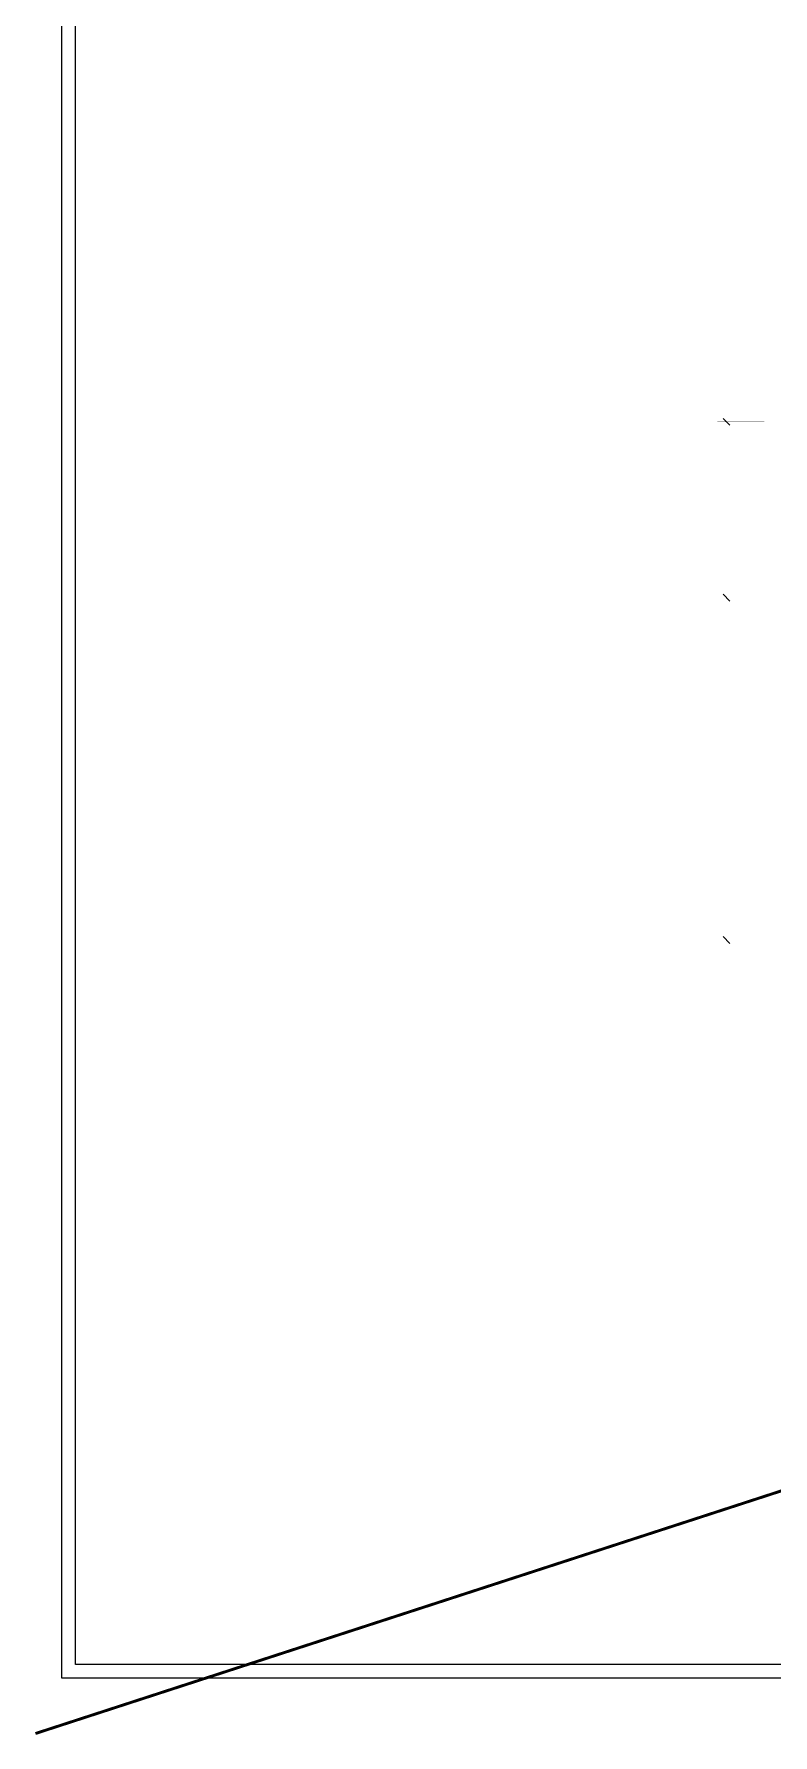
# Model space of a CAD drawing. Extents: x 0 to 840, y 0 to 273.
# Drawn here: x -0.1 to 60.8, y -0.1 to 140 of the extents above; entities that cross this region are included whole.
import ezdxf

# ---------------------------------------------------------------- set-up
doc = ezdxf.new("R2010")
doc.units = 0
doc.linetypes.add('1', pattern=[60.929508, 30.464754, -30.464754])
doc.layers.get('0').update_dxf_attribs({"linetype": 'CONTINUOUS'})
doc.layers.add('SH-尺寸标注', color=7, linetype='CONTINUOUS')
doc.layers.add('图框', color=7, linetype='CONTINUOUS')

msp = doc.modelspace()

# ---------------------------------------------------------------- linework, layer by layer
at = {"color": 7, "linetype": '1', "const_width": 0.239}
msp.add_lwpolyline([(0, 0), (840.16, 273.25)], dxfattribs=at)
msp.add_lwpolyline([(0, 0), (840.16, 273.25)], dxfattribs=at)
at = {"layer": 'SH-尺寸标注', "color": 7}
for points, const_width in [([(55.19, 107.76), (55.19, 107.76), (55.02, 107.76), (54.85, 107.78), (54.71, 107.8), (54.71, 107.8), (54.58, 107.84), (54.47, 107.88), (54.38, 107.92), (54.38, 107.92), (54.31, 107.97), (54.24, 108.03), (54.19, 108.09), (54.19, 108.09), (54.15, 108.15), (54.11, 108.22), (54.09, 108.28), (54.09, 108.28), (54.08, 108.34), (54.07, 108.4), (54.07, 108.47), (54.07, 108.47), (54.19, 108.87), (54.57, 109.1), (55.21, 109.18), (55.21, 109.18), (55.54, 109.16), (55.81, 109.1), (56.03, 109), (56.03, 109), (56.19, 108.86), (56.28, 108.68), (56.31, 108.47), (56.31, 108.47), (56.28, 108.26), (56.19, 108.08), (56.03, 107.94), (56.03, 107.94), (55.81, 107.84), (55.53, 107.78), (55.19, 107.76)], 0.00000000153), ([(54.31, 108.91), (54.4, 108.42), (54.7, 108.13), (55.19, 108.03), (55.19, 108.03), (55.69, 108.08), (55.99, 108.23), (56.09, 108.46), (56.09, 108.46), (56.07, 108.6), (55.99, 108.71), (55.87, 108.8), (55.87, 108.8), (55.69, 108.86), (55.47, 108.89), (55.18, 108.91), (54.31, 108.91)], 0.00000000153), ([(60.08, 108.07), (56.2, 108.07)], 0.00998), ([(56.95, 108.82), (56.95, 106.54)], 0.00998), ([(54.82, 106.07), (54.82, 106.07), (54.4, 106.16), (54.15, 106.4), (54.07, 106.79), (54.07, 106.79), (54.09, 106.99), (54.15, 107.15), (54.24, 107.29), (54.24, 107.29), (54.38, 107.4), (54.53, 107.47), (54.71, 107.49), (54.71, 107.49), (54.96, 107.44), (55.18, 107.28), (55.36, 107.03), (55.53, 106.72), (55.53, 106.72), (55.6, 106.6), (55.67, 106.51), (55.74, 106.44), (55.74, 106.44), (55.81, 106.39), (55.89, 106.35), (55.98, 106.33), (55.98, 107.47), (56.24, 107.47), (56.24, 106.02), (56.24, 106.02), (56.02, 106.05), (55.84, 106.1), (55.69, 106.17), (55.69, 106.17), (55.56, 106.28), (55.43, 106.43), (55.3, 106.63), (55.14, 106.92), (55.14, 106.92), (55.02, 107.08), (54.88, 107.18), (54.71, 107.21), (54.71, 107.21), (54.6, 107.2), (54.5, 107.16), (54.42, 107.09), (54.42, 107.09), (54.36, 107), (54.32, 106.9), (54.3, 106.78), (54.3, 106.78), (54.36, 106.55), (54.53, 106.41), (54.82, 106.34), (54.82, 106.07)], 0.00000000153), ([(60.08, 107.29), (56.2, 107.29)], 0.00998), ([(56.67, 107.57), (57.23, 107.01)], 1e-18), ([(55.19, 93.27), (55.19, 93.27), (55.02, 93.27), (54.85, 93.29), (54.71, 93.31), (54.71, 93.31), (54.58, 93.35), (54.47, 93.39), (54.38, 93.43), (54.38, 93.43), (54.31, 93.48), (54.24, 93.54), (54.19, 93.6), (54.19, 93.6), (54.15, 93.66), (54.11, 93.73), (54.09, 93.79), (54.09, 93.79), (54.08, 93.85), (54.07, 93.91), (54.07, 93.98), (54.07, 93.98), (54.19, 94.38), (54.57, 94.61), (55.21, 94.69), (55.21, 94.69), (55.54, 94.67), (55.81, 94.61), (56.03, 94.51), (56.03, 94.51), (56.19, 94.37), (56.28, 94.19), (56.31, 93.98), (56.31, 93.98), (56.28, 93.77), (56.19, 93.59), (56.03, 93.45), (56.03, 93.45), (55.81, 93.35), (55.53, 93.29), (55.19, 93.27)], 0.00000000153), ([(54.31, 94.42), (54.4, 93.93), (54.7, 93.64), (55.19, 93.54), (55.19, 93.54), (55.69, 93.59), (55.99, 93.73), (56.09, 93.97), (56.09, 93.97), (56.07, 94.11), (55.99, 94.22), (55.87, 94.31), (55.87, 94.31), (55.69, 94.37), (55.47, 94.4), (55.18, 94.42), (54.31, 94.42)], 0.00000000153), ([(56.95, 94.32), (56.95, 92.05)], 0.00998), ([(54.82, 91.58), (54.82, 91.58), (54.4, 91.67), (54.15, 91.91), (54.07, 92.3), (54.07, 92.3), (54.09, 92.49), (54.15, 92.66), (54.24, 92.8), (54.24, 92.8), (54.38, 92.91), (54.53, 92.98), (54.71, 93), (54.71, 93), (54.96, 92.95), (55.18, 92.79), (55.36, 92.54), (55.53, 92.23), (55.53, 92.23), (55.6, 92.11), (55.67, 92.01), (55.74, 91.94), (55.74, 91.94), (55.81, 91.89), (55.89, 91.86), (55.98, 91.84), (55.98, 92.98), (56.24, 92.98), (56.24, 91.53), (56.24, 91.53), (56.02, 91.56), (55.84, 91.6), (55.69, 91.68), (55.69, 91.68), (55.56, 91.78), (55.43, 91.94), (55.3, 92.14), (55.14, 92.43), (55.14, 92.43), (55.02, 92.59), (54.88, 92.69), (54.71, 92.72), (54.71, 92.72), (54.6, 92.71), (54.5, 92.67), (54.42, 92.6), (54.42, 92.6), (54.36, 92.51), (54.32, 92.41), (54.3, 92.29), (54.3, 92.29), (54.36, 92.06), (54.53, 91.91), (54.82, 91.85), (54.82, 91.58)], 0.00000000153), ([(60.08, 93.58), (56.2, 93.58)], 0.00998), ([(60.08, 92.79), (56.2, 92.79)], 0.00998), ([(56.67, 93.07), (57.23, 92.51)], 1e-18), ([(51.86, 66.12), (51.86, 29.7)], 0.00998), ([(54.82, 65.14), (54.82, 65.14), (54.4, 65.23), (54.15, 65.47), (54.07, 65.86), (54.07, 65.86), (54.09, 66.06), (54.14, 66.22), (54.24, 66.37), (54.24, 66.37), (54.37, 66.47), (54.53, 66.54), (54.7, 66.56), (54.7, 66.56), (54.96, 66.51), (55.18, 66.35), (55.36, 66.1), (55.53, 65.79), (55.53, 65.79), (55.6, 65.67), (55.67, 65.58), (55.74, 65.51), (55.74, 65.51), (55.81, 65.46), (55.89, 65.42), (55.98, 65.4), (55.98, 66.54), (56.24, 66.54), (56.24, 65.1), (56.24, 65.1), (56.02, 65.12), (55.84, 65.17), (55.69, 65.24), (55.69, 65.24), (55.56, 65.35), (55.43, 65.5), (55.3, 65.71), (55.14, 65.99), (55.14, 65.99), (55.02, 66.15), (54.87, 66.25), (54.71, 66.28), (54.71, 66.28), (54.6, 66.27), (54.5, 66.23), (54.42, 66.16), (54.42, 66.16), (54.35, 66.07), (54.32, 65.97), (54.3, 65.85), (54.3, 65.85), (54.36, 65.62), (54.53, 65.48), (54.82, 65.41), (54.82, 65.14)], 0.00000000153), ([(56.95, 66.12), (56.95, 64.16)], 0.00998), ([(54.99, 65.38), (51.11, 65.38)], 0.00998), ([(52.14, 65.1), (51.58, 65.66)], 1e-18), ([(60.08, 65.38), (56.2, 65.38)], 0.00998), ([(60.08, 64.91), (56.2, 64.91)], 0.00998), ([(56.67, 65.19), (57.23, 64.63)], 1e-18), ([(54.69, 64.08), (54.69, 63.6), (54.5, 63.6), (54.5, 63.6), (54.47, 63.78), (54.43, 63.92), (54.39, 64.01), (54.39, 64.01), (54.32, 64.07), (54.21, 64.12), (54.07, 64.17), (54.07, 64.35), (56.24, 64.35), (56.24, 64.08), (54.69, 64.08)], 0.00000000153), ([(49.73, 48.86), (49.73, 48.86), (49.31, 48.95), (49.06, 49.19), (48.97, 49.58), (48.97, 49.58), (48.99, 49.77), (49.05, 49.94), (49.15, 50.08), (49.15, 50.08), (49.28, 50.19), (49.44, 50.26), (49.61, 50.28), (49.61, 50.28), (49.87, 50.23), (50.08, 50.07), (50.27, 49.82), (50.44, 49.51), (50.44, 49.51), (50.51, 49.39), (50.58, 49.29), (50.64, 49.22), (50.64, 49.22), (50.72, 49.17), (50.8, 49.14), (50.88, 49.12), (50.88, 50.26), (51.15, 50.26), (51.15, 48.81), (51.15, 48.81), (50.93, 48.84), (50.75, 48.89), (50.6, 48.96), (50.6, 48.96), (50.47, 49.07), (50.34, 49.22), (50.21, 49.42), (50.05, 49.71), (50.05, 49.71), (49.93, 49.87), (49.78, 49.97), (49.62, 50), (49.62, 50), (49.51, 49.99), (49.41, 49.95), (49.33, 49.88), (49.33, 49.88), (49.26, 49.79), (49.22, 49.69), (49.21, 49.57), (49.21, 49.57), (49.27, 49.34), (49.44, 49.19), (49.73, 49.13), (49.73, 48.86)], 0.00000000153), ([(50.04, 48.56), (50.04, 48.56), (50.22, 48.56), (50.39, 48.54), (50.54, 48.51), (50.54, 48.51), (50.68, 48.47), (50.8, 48.43), (50.89, 48.38), (50.89, 48.38), (50.97, 48.33), (51.04, 48.26), (51.09, 48.19), (51.09, 48.19), (51.14, 48.12), (51.17, 48.05), (51.2, 47.99), (51.2, 47.99), (51.21, 47.92), (51.22, 47.85), (51.22, 47.78), (51.22, 47.78), (51.2, 47.63), (51.15, 47.49), (51.07, 47.37), (51.07, 47.37), (50.96, 47.27), (50.82, 47.21), (50.65, 47.17), (50.65, 47.44), (50.65, 47.44), (50.75, 47.46), (50.83, 47.51), (50.9, 47.56), (50.9, 47.56), (50.94, 47.63), (50.97, 47.71), (50.98, 47.8), (50.98, 47.8), (50.96, 47.94), (50.89, 48.06), (50.77, 48.16), (50.77, 48.16), (50.61, 48.23), (50.4, 48.27), (50.16, 48.29), (50.16, 48.29), (50.29, 48.14), (50.37, 47.97), (50.4, 47.79), (50.4, 47.79), (50.38, 47.6), (50.31, 47.44), (50.21, 47.31), (50.21, 47.31), (50.06, 47.2), (49.9, 47.14), (49.71, 47.12), (49.71, 47.12), (49.51, 47.14), (49.33, 47.21), (49.18, 47.32), (49.18, 47.32), (49.07, 47.47), (49, 47.64), (48.97, 47.83), (48.97, 47.83), (49.09, 48.24), (49.45, 48.48), (50.04, 48.56)], 0.00000000153), ([(49.21, 47.83), (49.23, 47.71), (49.27, 47.61), (49.35, 47.52), (49.35, 47.52), (49.44, 47.45), (49.56, 47.41), (49.69, 47.4), (49.69, 47.4), (49.82, 47.41), (49.94, 47.45), (50.03, 47.51), (50.03, 47.51), (50.1, 47.59), (50.14, 47.7), (50.16, 47.82), (50.16, 47.82), (50.14, 47.94), (50.1, 48.05), (50.03, 48.14), (50.03, 48.14), (49.94, 48.21), (49.83, 48.26), (49.7, 48.27), (49.7, 48.27), (49.57, 48.26), (49.45, 48.21), (49.35, 48.14), (49.35, 48.14), (49.27, 48.05), (49.23, 47.95), (49.21, 47.83)], 0.00000000153), ([(50.01, 46.5), (50.01, 46.5), (50.15, 46.7), (50.33, 46.83), (50.55, 46.87), (50.55, 46.87), (50.74, 46.85), (50.9, 46.78), (51.03, 46.67), (51.03, 46.67), (51.14, 46.52), (51.2, 46.34), (51.22, 46.14), (51.22, 46.14), (51.2, 45.94), (51.14, 45.76), (51.03, 45.61), (51.03, 45.61), (50.89, 45.5), (50.73, 45.43), (50.55, 45.41), (50.55, 45.41), (50.33, 45.45), (50.14, 45.57), (50.01, 45.78), (50.01, 45.78), (49.94, 45.68), (49.87, 45.6), (49.8, 45.55), (49.8, 45.55), (49.73, 45.51), (49.65, 45.49), (49.55, 45.49), (49.55, 45.49), (49.39, 45.51), (49.26, 45.57), (49.14, 45.67), (49.14, 45.67), (49.05, 45.8), (48.99, 45.96), (48.97, 46.14), (48.97, 46.14), (48.99, 46.32), (49.05, 46.48), (49.14, 46.61), (49.14, 46.61), (49.26, 46.71), (49.39, 46.77), (49.55, 46.79), (49.55, 46.79), (49.65, 46.79), (49.73, 46.76), (49.81, 46.73), (49.81, 46.73), (49.87, 46.67), (49.94, 46.6), (50.01, 46.5)], 0.00000000153), ([(49.21, 46.31), (49.22, 46.11), (49.26, 45.96), (49.31, 45.86), (49.31, 45.86), (49.38, 45.81), (49.46, 45.77), (49.56, 45.76), (49.56, 45.76), (49.65, 45.77), (49.74, 45.81), (49.8, 45.86), (49.8, 45.86), (49.86, 45.94), (49.89, 46.03), (49.9, 46.14), (49.9, 46.14), (49.89, 46.24), (49.86, 46.34), (49.81, 46.41), (49.81, 46.41), (49.74, 46.47), (49.66, 46.51), (49.56, 46.52), (49.56, 46.52), (49.46, 46.51), (49.38, 46.47), (49.31, 46.41)], 0.00000000153), ([(50.13, 46.34), (50.14, 46.1), (50.18, 45.93), (50.24, 45.81), (50.24, 45.81), (50.33, 45.74), (50.43, 45.7), (50.55, 45.69), (50.55, 45.69), (50.67, 45.7), (50.77, 45.74), (50.86, 45.81), (50.86, 45.81), (50.93, 45.9), (50.97, 46.01), (50.98, 46.13), (50.98, 46.13), (50.97, 46.26), (50.93, 46.37), (50.86, 46.47), (50.86, 46.47), (50.78, 46.54), (50.67, 46.58), (50.55, 46.59), (50.55, 46.59), (50.43, 46.58), (50.33, 46.54), (50.24, 46.47)], 0.00000000153), ([(54.99, 30.44), (51.11, 30.44)], 0.00998), ([(51.58, 30.72), (52.14, 30.16)], 1e-18)]:
    msp.add_lwpolyline(points, dxfattribs=dict(at, const_width=const_width))
for points in [[(57.23, 107.79), (56.67, 108.35)], [(57.23, 93.3), (56.67, 93.86)], [(57.23, 65.1), (56.67, 65.66)]]:
    msp.add_lwpolyline(points, dxfattribs=at)
at = {"layer": '图框', "color": 7}
for points in [[(314.72, 212.26), (314.72, 4.57), (2.18, 4.57), (2.18, 212.26), (314.72, 212.26)], [(3.31, 5.69), (3.31, 211.13), (283.12, 211.13), (283.12, 5.69), (3.31, 5.69)]]:
    msp.add_lwpolyline(points, dxfattribs=at)

doc.saveas('drawing.dxf')
